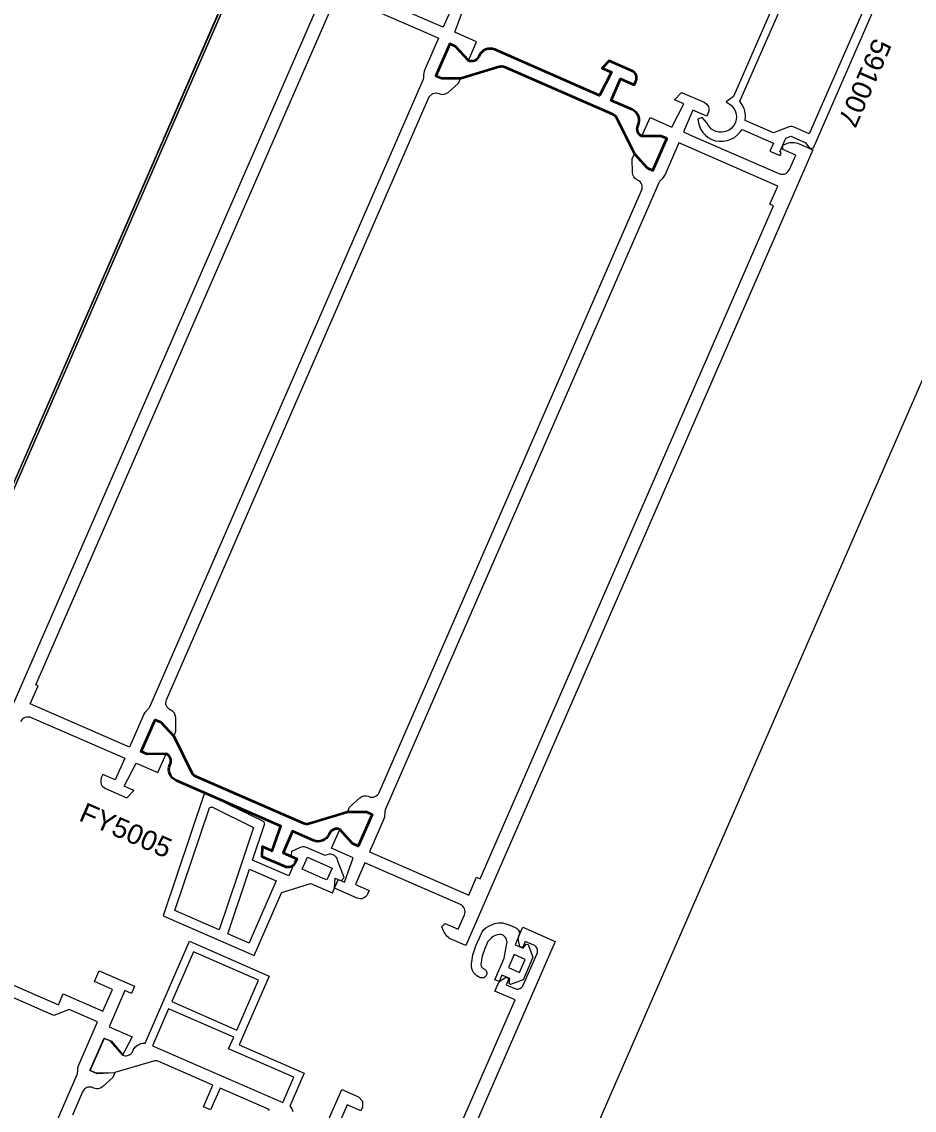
# Model space of a CAD drawing. Header units: millimetres. Extents: x -37281 to 954596, y -59787 to 956680.
# Drawn here: x 866951.2 to 867064.3, y -21533.4 to -21395.5 of the extents above; entities that cross this region are included whole.
import ezdxf

# ---------------------------------------------------------------- set-up
doc = ezdxf.new("R2010")
doc.units = ezdxf.units.MM
doc.header["$MEASUREMENT"] = 0
doc.linetypes.add('Dot & Dashed', pattern=[670.277762, 352.777767, -176.388884, 0, -141.111112])
for name, color, linetype, lineweight in [('0_Pen_No__2', 8, 'Continuous', 15), ('0_Pen_No__6', 7, 'Continuous', 35), ('0_Pen_No__7', 7, 'Continuous', 35), ('0_Pen_No__9', 7, 'Continuous', 13), ('New_A-20-M_Roof_Pen_No__93', 8, 'Continuous', 13), ('New_A-25-M_Curtain_Wall_Pen_No__90', 8, 'Continuous', 20), ('New_A-25-M_Wall_Ext_Pen_No__87', 8, 'Continuous', 20), ('New_ArchiCAD Windows_Pen_No__3', 7, 'Continuous', 18)]:
    doc.layers.add(name, color=color, linetype=linetype, lineweight=lineweight)
for name, color, linetype in [('New_A-20-M_Roof', 7, 'Continuous'), ('New_A-25-M_Curtain_Wall', 7, 'Continuous'), ('New_A-25-M_Wall_Ext', 7, 'Continuous'), ('New_ArchiCAD Windows', 7, 'Continuous')]:
    doc.layers.add(name, color=color, linetype=linetype)
doc.layers.add('New_A-25-M_Curtain_Wall_Pen_No__69', color=7, linetype='Continuous', lineweight=20, true_color=0x606060)
doc.styles.add('GENERATED_STYLE_3', font='')
doc.styles.get('GENERATED_STYLE_3').set_extended_font_data('Arial')

# ---------------------------------------------------------------- blocks, each defined once
blk = doc.blocks.new('Wall_243_2', base_point=(874395.1, -4631.3))
at = {"layer": 'New_A-25-M_Wall_Ext_Pen_No__87', "linetype": 'Continuous', "flags": 128}
for points in [[(874303.43, -4591.33), (866444.97, -22613.27)], [(866536.64, -22653.24), (874395.1, -4631.3)]]:
    blk.add_lwpolyline(points, dxfattribs=at)
blk = doc.blocks.new('Wall_245_2', base_point=(874285.09, -4632.6))
at = {"layer": 'New_A-25-M_Wall_Ext_Pen_No__87', "linetype": 'Continuous', "flags": 128}
blk.add_lwpolyline([(866444.68, -22613.14), (869168.27, -16367.08)], dxfattribs=at)
blk = doc.blocks.new('Triple Window 19_2')
at = {"layer": 'New_ArchiCAD Windows_Pen_No__3', "linetype": 'Continuous'}
blk.add_line((-182, 0), (662.5, 0), dxfattribs=at)
blk = doc.blocks.new('Wall_353_2', base_point=(874468.42, -4712.54))
at = {"layer": 'New_ArchiCAD Windows', "color": 251, "linetype": 'Continuous', "lineweight": 20, "true_color": 0x606060, "xscale": -1, "zscale": 1000, "rotation": 66.44041158399281}
blk.add_blockref('Triple Window 19_2', (867185.65, -20913.87), dxfattribs=at)
blk = doc.blocks.new('Morph_2_2', base_point=(864302.5, 0))
at = {"layer": 'New_A-20-M_Roof_Pen_No__93', "linetype": 'Continuous', "flags": 128}
blk.add_lwpolyline([(866367.03, -22792.01), (874315.32, -4564.06)], dxfattribs=at)
blk = doc.blocks.new('Beam_8_2', base_point=(874303.43, -4591.33))
at = {"layer": 'New_A-25-M_Curtain_Wall_Pen_No__69', "linetype": 'Dot & Dashed'}
blk.add_line((874303.43, -4591.33), (866444.97, -22613.27), dxfattribs=at)
at = {"layer": 'New_A-25-M_Curtain_Wall_Pen_No__90', "linetype": 'Continuous'}
blk.add_line((874303.43, -4591.33), (866444.97, -22613.27), dxfattribs=at)

msp = doc.modelspace()

# ---------------------------------------------------------------- linework, layer by layer
at = {"layer": '0_Pen_No__2', "linetype": 'Continuous', "flags": 128}
for points in [[(867002, -21362.89), (866938.04, -21509.55)], [(867048.67, -21388.19), (867041.36, -21404.97), (867040.42, -21405.66), (867040.8, -21405.89), (867041.07, -21406.09), (867041.3, -21406.33), (867041.49, -21406.6), (867041.63, -21406.91), (867041.71, -21407.23), (867041.74, -21407.56), (867041.71, -21407.89), (867041.63, -21408.22), (867041.49, -21408.52), (867041.3, -21408.79), (867041.07, -21409.03), (867040.8, -21409.23), (867040.5, -21409.38), (867040.18, -21409.47), (867039.85, -21409.51), (867039.52, -21409.49), (867039.19, -21409.41), (867038.88, -21409.28), (867038.6, -21409.11), (867038.36, -21408.88), (867038.15, -21408.62), (867038, -21408.32), (867037.39, -21407.63)], [(867037.39, -21407.63), (867036.86, -21407.85), (867036.92, -21408.3), (867037.05, -21408.74), (867037.24, -21409.16), (867037.49, -21409.54), (867037.8, -21409.88), (867038.16, -21410.17), (867038.55, -21410.4), (867039.04, -21410.57), (867039.54, -21410.65), (867040.05, -21410.65), (867040.55, -21410.56), (867041.04, -21410.4), (867041.48, -21410.16), (867041.89, -21409.84), (867042.23, -21409.47), (867042.47, -21409.16), (867046.42, -21410.88), (867045.98, -21411.89), (867047.26, -21412.45), (867047.42, -21412.08), (867047.24, -21412), (867048, -21410.26), (867048.65, -21410), (867050.44, -21410.79), (867050.99, -21411.53), (867051.51, -21411.47), (867060.18, -21391.58)], [(867006.03, -21537.02), (867013.71, -21519.42), (867011.14, -21518.3), (867011.54, -21517.39), (867011.61, -21517.25), (867011.7, -21517.13), (867011.81, -21517.03), (867011.93, -21516.94), (867012.61, -21516.52), (867012.9, -21516.77), (867012.58, -21517.51), (867013.68, -21517.99), (867013.8, -21518.03), (867013.92, -21518.05), (867014.05, -21518.05), (867014.17, -21518.03), (867014.29, -21518), (867014.4, -21517.94), (867014.51, -21517.87), (867014.6, -21517.78), (867014.67, -21517.68), (867014.73, -21517.57), (867016.49, -21513.54), (867016.53, -21513.42), (867016.55, -21513.3), (867016.55, -21513.17), (867016.54, -21513.05), (867016.5, -21512.93), (867016.45, -21512.81), (867016.37, -21512.71), (867016.29, -21512.62), (867016.19, -21512.54), (867016.08, -21512.49), (867014.98, -21512.01), (867014.66, -21512.74), (867014.28, -21512.7), (867014.12, -21511.92), (867014.1, -21511.77), (867014.11, -21511.62), (867014.13, -21511.47), (867014.18, -21511.32), (867014.66, -21510.23), (867018.78, -21512.03), (866987.21, -21584.44)], [(866982.58, -21533.43), (866982.48, -21533.33), (866982.37, -21533.25), (866982.25, -21533.19), (866976.32, -21530.61), (866975.12, -21533.36), (866974.2, -21532.96), (866975.4, -21530.21), (866968.56, -21527.22), (866968.43, -21527.17), (866968.29, -21527.15), (866968.15, -21527.14), (866968.01, -21527.15), (866967.88, -21527.18), (866963, -21528.62), (866962.98, -21528.66), (866960.75, -21528.78), (866959.83, -21528.38), (866961.63, -21524.26), (866962.55, -21524.66), (866963.98, -21526.37), (866963.96, -21526.42), (866964.11, -21526.47), (866964.27, -21526.5), (866964.42, -21526.5), (866964.58, -21526.48), (866964.73, -21526.43), (866964.87, -21526.36), (866965, -21526.27), (866965.11, -21526.16), (866965.21, -21526.04), (866965.28, -21525.9), (866965.32, -21525.81), (866965.45, -21525.58), (866965.61, -21525.37), (866965.8, -21525.2), (866966.03, -21525.07), (866966.27, -21524.97), (866966.53, -21524.92), (866966.81, -21524.89), (866972.43, -21512), (866982.52, -21516.4), (866978.72, -21525.11)], [(866955.53, -21534.99), (866958.2, -21528.89), (866958.25, -21528.75), (866958.27, -21528.6), (866958.28, -21528.45), (866958.29, -21528.15), (866958.35, -21527.85), (866958.45, -21527.56), (866960.79, -21522.2), (866957.21, -21520.64), (866955.24, -21521.41), (866947.9, -21518.21), (866947.13, -21516.24), (866943.37, -21514.6), (866941.77, -21518.27), (866937.19, -21516.27), (866930.99, -21530.48), (866937.87, -21533.47), (866938.39, -21532.28), (866939.3, -21532.68), (866938.78, -21533.87)], [(866948.5, -21516.84), (866955.84, -21520.04), (866956.44, -21518.66), (866961.48, -21520.86), (866962.68, -21518.11), (866960.39, -21517.11), (866960.98, -21515.74), (866965.48, -21517.69), (866965.08, -21518.61), (866964.25, -21518.25), (866962.25, -21522.83), (866965.19, -21524.11), (866963.96, -21526.42), (866962.35, -21524.62), (866961.61, -21524.3), (866959.85, -21528.33), (866960.59, -21528.65), (866963, -21528.62), (866962.72, -21529.26), (866961.41, -21530.44), (866961.28, -21530.54), (866961.13, -21530.62), (866960.98, -21530.67), (866960.82, -21530.7), (866960.65, -21530.7), (866960.49, -21530.67), (866960.34, -21530.62), (866960.2, -21530.56), (866960.05, -21530.5), (866959.89, -21530.48), (866959.74, -21530.47), (866959.58, -21530.5), (866959.43, -21530.54), (866959.29, -21530.61), (866959.16, -21530.7), (866959.05, -21530.81), (866958.95, -21530.93), (866958.88, -21531.07), (866957.6, -21534.01)], [(867015.38, -21515.33), (867014.71, -21516.87), (867013.12, -21517.49), (867012.93, -21517.35), (867013.03, -21516.72), (867012.02, -21516.28)], [(866978.04, -21524.16), (866969.79, -21520.56), (866967.75, -21525.23), (866984.25, -21532.43), (866985.65, -21529.22), (866977.4, -21525.62)], [(866977.4, -21525.62), (866978.04, -21524.16)], [(866978.72, -21525.11), (866986.97, -21528.7)], [(866986.97, -21528.7), (866985.15, -21532.88), (866985.32, -21533.11), (866985.45, -21533.33), (866985.55, -21533.58)], [(866989.94, -21534.91), (866991.73, -21530.78), (866993.84, -21531.7), (866994.37, -21532.25), (866994.36, -21533.02), (866994.16, -21533.48), (866992.42, -21532.72), (866991.22, -21535.47)]]:
    msp.add_lwpolyline(points, dxfattribs=at)
for points in [[(867049.71, -21388.32), (867058.6, -21392.2), (867050.97, -21409.7), (867049.06, -21408.87), (867048.91, -21408.82), (867048.75, -21408.79), (867048.6, -21408.79), (867048.44, -21408.81), (867048.29, -21408.86), (867046.44, -21409.58), (867042.86, -21408.02), (867042.89, -21407.5), (867042.84, -21406.98), (867042.7, -21406.48), (867042.48, -21406.01), (867042.18, -21405.58)], [(866978.44, -21523.24), (866981.2, -21516.91), (866972.95, -21513.32), (866970.19, -21519.64)]]:
    msp.add_lwpolyline(points, close=True, dxfattribs=at)
for points in [[(867005.8, -21393.45), (867004.6, -21396.2), (867003.18, -21395.59), (866992.77, -21391.05, -0.414214)], [(866951.09, -21484.15, -0.414214), (866952.4, -21483.63), (866964.23, -21488.79), (866963.03, -21491.54), (866961.47, -21490.86), (866961.27, -21491.31, 0.414214), (866961.79, -21492.63), (866964.49, -21493.81), (866965.37, -21492.88), (866964.17, -21492.36), (866965.69, -21489.43), (866968.44, -21490.62), (866969.48, -21488.24), (866967.07, -21488.28), (866966.33, -21487.96), (866968.09, -21483.93), (866968.83, -21484.25), (866970.44, -21486.04), (866970.72, -21485.4), (866970.69, -21483.63, 0.294108), (866970.09, -21482.73), (866970.04, -21482.7, -0.414214), (866969.53, -21481.39), (867002.78, -21405.12, -0.414214), (867004.1, -21404.61), (867004.15, -21404.63, 0.294108), (867005.22, -21404.45), (867006.54, -21403.27), (867006.82, -21402.63), (867004.4, -21402.66), (867003.67, -21402.34), (867005.42, -21398.31), (867006.16, -21398.63), (867007.77, -21400.43), (867008.81, -21398.04), (867006.06, -21396.84), (867007.18, -21393.73)], [(867032.15, -21415.57, 0.112281), (867031.89, -21415.93), (866997.25, -21495.36, 0.112281), (866997.17, -21495.8, -0.112281), (866997, -21496.69), (866995.26, -21500.68), (867007.82, -21506.16), (867008.82, -21503.87), (867009.27, -21504.07), (867046.45, -21418.82), (867045.99, -21418.62), (867046.99, -21416.33), (867035.31, -21411.23)], [(867035.31, -21411.23), (867034.43, -21410.85), (867032.69, -21414.84, -0.112281), (867032.15, -21415.57)]]:
    msp.add_lwpolyline(points, format="xyb", dxfattribs=at)
for points in [[(867002.66, -21397), (867004, -21397.58), (867002.26, -21401.57, 0.112281), (867002.09, -21402.46, -0.112281), (867002.01, -21402.9), (866967.37, -21482.33, -0.112281), (866967.1, -21482.69, 0.112281), (866966.57, -21483.42), (866964.83, -21487.41), (866952.27, -21481.93), (866953.27, -21479.64), (866952.99, -21479.52), (866990.17, -21394.28), (866990.44, -21394.4), (866991.44, -21392.1)], [(867035.93, -21409.87), (867047.13, -21414.75, 0.414214), (867048.45, -21414.23), (867049.25, -21412.4), (867047.6, -21411.68), (867047.61, -21411.13), (867048.13, -21410.92, -0.198912), (867049.67, -21410.95), (867051.4, -21411.71), (867007.44, -21512.54), (867005.7, -21511.78, -0.198912), (867004.64, -21510.68), (867004.43, -21510.15), (867004.83, -21509.76), (867006.48, -21510.48), (867007.28, -21508.65, 0.414214), (867006.76, -21507.33), (866994.66, -21502.06), (866993.46, -21504.81), (866995.2, -21505.57), (866995, -21506.02, -0.414214), (866993.69, -21506.54), (866990.8, -21505.28), (866990.88, -21504.01), (866992.08, -21504.53), (866993.19, -21501.42), (866990.44, -21500.22), (866991.48, -21497.83), (866993.1, -21499.63), (866993.83, -21499.95), (866995.59, -21495.92), (866994.86, -21495.6), (866992.44, -21495.63), (866992.72, -21494.99), (866994.04, -21493.81, -0.294108), (866995.11, -21493.63), (866995.16, -21493.66, 0.414214), (866996.48, -21493.14), (867029.73, -21416.87, 0.414214), (867029.21, -21415.56), (867029.16, -21415.53, -0.294108), (867028.56, -21414.63), (867028.53, -21412.86), (867028.81, -21412.22), (867030.43, -21414.02), (867031.16, -21414.34), (867032.92, -21410.3), (867032.19, -21409.98), (867029.77, -21410.02), (867030.81, -21407.64), (867033.56, -21408.84), (867035.08, -21405.9), (867033.89, -21405.38), (867034.77, -21404.45), (867037.65, -21405.71, -0.414214), (867038.17, -21407.03), (867037.97, -21407.48), (867036.23, -21406.72), (867035.03, -21409.47)]]:
    msp.add_lwpolyline(points, format="xyb", close=True, dxfattribs=at)
at = {"layer": '0_Pen_No__6', "linetype": 'Continuous', "flags": 128}
for points in [[(867009.09, -21399.91, -0.414214), (867007.77, -21400.43), (867006.16, -21398.63), (867005.42, -21398.31), (867003.67, -21402.34), (867004.4, -21402.66), (867006.81, -21402.65), (867011.69, -21401.19, -0.176327), (867012.37, -21401.23), (867026.06, -21407.2, -0.176327), (867026.55, -21407.67), (867028.81, -21412.24), (867030.43, -21414.02), (867031.16, -21414.34), (867032.92, -21410.3), (867032.19, -21409.98), (867029.77, -21410.02, -0.414214), (867029.26, -21408.7), (867029.3, -21408.61, 0.414214), (867028.52, -21406.64), (867025.86, -21405.48), (867027.06, -21402.73), (867028.8, -21403.49), (867029, -21403.03, 0.414214), (867028.49, -21401.71), (867025.6, -21400.45), (867024.72, -21401.38), (867025.92, -21401.9), (867024.4, -21404.84), (867011.11, -21399.04, 0.414214), (867009.13, -21399.82)], [(866992.45, -21495.62), (866994.86, -21495.6), (866995.59, -21495.92), (866993.83, -21499.95), (866993.1, -21499.63), (866991.48, -21497.83, 0.414214), (866990.17, -21498.35), (866990.13, -21498.44, -0.414214), (866988.15, -21499.22), (866985.49, -21498.06), (866984.29, -21500.81), (866986.04, -21501.57), (866985.84, -21502.03, -0.414214), (866984.52, -21502.54), (866981.63, -21501.28), (866981.71, -21500.01), (866982.91, -21500.53), (866984.03, -21497.42), (866970.74, -21491.62, -0.414214), (866969.96, -21489.65), (866970, -21489.56, 0.414214), (866969.48, -21488.24), (866967.07, -21488.28), (866966.33, -21487.96), (866968.09, -21483.93), (866968.83, -21484.25), (866970.45, -21486.02), (866972.7, -21490.59, 0.176327), (866973.2, -21491.06), (866986.89, -21497.03, 0.176327), (866987.57, -21497.07)]]:
    msp.add_lwpolyline(points, format="xyb", close=True, dxfattribs=at)
at = {"layer": '0_Pen_No__9', "linetype": 'Continuous', "flags": 128}
for points in [[(866988.89, -21505.13), (866990.54, -21505.85), (866991.26, -21504.2), (866991.7, -21504.31), (866992.05, -21503.9), (866991.24, -21501.84), (866991.21, -21501.67), (866991.15, -21501.51), (866991.06, -21501.37), (866990.95, -21501.24), (866990.81, -21501.13), (866990.66, -21501.05), (866990.5, -21500.99), (866990.33, -21500.96), (866990.16, -21500.96), (866989.99, -21500.99), (866989.83, -21501.05), (866989.63, -21501.14), (866987.27, -21500.12), (866987.11, -21500.06), (866986.95, -21500.03), (866986.78, -21500.04), (866986.62, -21500.06), (866986.46, -21500.12), (866985.36, -21500.61), (866985.32, -21501.14), (866985.96, -21501.56), (866985.02, -21503.71), (866980.44, -21501.72), (866981.95, -21497.21), (866981.96, -21497.16), (866981.97, -21497.11), (866981.96, -21497.07), (866981.95, -21497.02), (866981.93, -21496.97), (866981.91, -21496.93), (866981.87, -21496.9), (866981.84, -21496.87), (866981.8, -21496.84), (866974.33, -21493.19), (866969.1, -21508.77), (866980.62, -21513.8), (866981.35, -21512.14)], [(866979.72, -21503.86), (866980.05, -21502.86), (866983.44, -21504.34), (866980.27, -21511.61)], [(866980.27, -21511.61), (866980, -21512.22), (866977.3, -21511.04), (866979.72, -21503.86)], [(866981.35, -21512.14), (866984.08, -21505.87), (866984.25, -21505.79), (866987.66, -21504.72), (866987.83, -21504.67), (866988.89, -21505.13)], [(867012.02, -21516.28), (867011.66, -21517.11), (867011.11, -21516.87), (867012.31, -21514.12), (867012.65, -21512.3), (867012.67, -21512.13), (867012.65, -21511.97), (867012.62, -21511.81), (867012.55, -21511.65), (867012.46, -21511.51), (867012.35, -21511.39), (867012.22, -21511.28), (867012.07, -21511.2), (867011.91, -21511.15), (867011.75, -21511.12), (867011.45, -21511.17), (867011.17, -21511.27), (867010.9, -21511.41), (867010.65, -21511.59), (867010.44, -21511.8), (867010.26, -21512.04), (867010.11, -21512.31), (867009.84, -21512.93), (867009.52, -21513.88), (867009.36, -21514.88), (867009.36, -21514.97), (867009.38, -21515.07), (867009.41, -21515.16), (867009.45, -21515.24), (867009.51, -21515.32), (867009.58, -21515.38), (867009.65, -21515.44), (867009.74, -21515.48), (867009.83, -21515.53), (867009.92, -21515.59), (867009.99, -21515.66), (867010.05, -21515.75), (867010.09, -21515.84), (867010.12, -21515.94), (867010.12, -21516.05), (867010.12, -21516.15), (867010.09, -21516.25), (867010.05, -21516.34), (867009.99, -21516.43), (867009.92, -21516.5), (867009.83, -21516.56), (867009.74, -21516.61), (867009.64, -21516.64), (867009.54, -21516.65), (867009.43, -21516.65), (867009.33, -21516.62), (867009.07, -21516.52), (867008.83, -21516.36), (867008.62, -21516.18), (867008.44, -21515.96), (867008.3, -21515.71), (867008.21, -21515.44), (867008.16, -21515.16), (867008.15, -21514.88), (867008.34, -21513.71), (867008.72, -21512.59), (867009.38, -21511.08), (867009.54, -21510.79), (867009.75, -21510.52), (867010, -21510.29), (867010.29, -21510.11), (867010.98, -21509.8), (867011.31, -21509.7), (867011.65, -21509.66), (867012.08, -21509.68), (867012.51, -21509.77), (867012.93, -21509.91), (867013.77, -21510.28), (867013.88, -21510.34), (867013.98, -21510.41), (867014.06, -21510.5), (867014.14, -21510.61), (867014.19, -21510.72), (867014.23, -21510.84), (867014.24, -21510.96), (867014.24, -21511.09), (867014.22, -21511.21), (867014.18, -21511.33), (867013.7, -21512.43), (867014.71, -21512.87), (867015.1, -21512.37), (867015.33, -21512.41), (867015.96, -21514), (867015.38, -21515.33)]]:
    msp.add_lwpolyline(points, dxfattribs=at)
for points in [[(866978.56, -21503.53), (866976.2, -21510.56), (866970.59, -21508.11), (866974.92, -21495.2), (866974.94, -21495.15), (866974.97, -21495.11), (866975.01, -21495.07), (866975.05, -21495.04), (866975.09, -21495.01), (866975.14, -21495), (866975.19, -21494.99), (866975.24, -21494.99), (866975.29, -21495), (866975.34, -21495.02), (866980.56, -21497.57)], [(866989.39, -21504.04), (866986.72, -21502.88), (866987.38, -21501.36), (866990.5, -21502.72), (866989.84, -21504.23)], [(867014.62, -21515.06), (867014.96, -21514.29), (867013.59, -21513.69), (867012.87, -21515.34), (867014.24, -21515.94)]]:
    msp.add_lwpolyline(points, close=True, dxfattribs=at)

# ---------------------------------------------------------------- block references
at = {"layer": 'New_A-20-M_Roof', "linetype": 'Continuous', "lineweight": 0}
msp.add_blockref('Morph_2_2', (864302.5, 0), dxfattribs=at)
at = {"layer": 'New_A-25-M_Curtain_Wall', "color": 8, "lineweight": 20}
msp.add_blockref('Beam_8_2', (874303.43, -4591.33), dxfattribs=at)
at = {"layer": 'New_A-25-M_Wall_Ext', "color": 250, "lineweight": 50, "true_color": 0x2a2a2a}
for name, p in [('Wall_245_2', (874285.09, -4632.6)), ('Wall_353_2', (874468.42, -4712.54)), ('Wall_243_2', (874395.1, -4631.3))]:
    msp.add_blockref(name, p, dxfattribs=at)

# ---------------------------------------------------------------- texts
at = {"layer": '0_Pen_No__7', "linetype": 'Continuous', "char_height": 2.5, "attachment_point": 7, "style": 'GENERATED_STYLE_3'}
for s, insert, rotation in [('\\A1;{\\fArial|b0|i0|c0|p34;591007}', (867059.15, -21397.41), 246.4404), ('\\A1;{\\fArial|b0|i0|c0|p34;FY5005}', (866958.27, -21496.67), 336.4404)]:
    msp.add_mtext(s, dxfattribs=dict(at, insert=insert, rotation=rotation))

doc.saveas('drawing.dxf')
